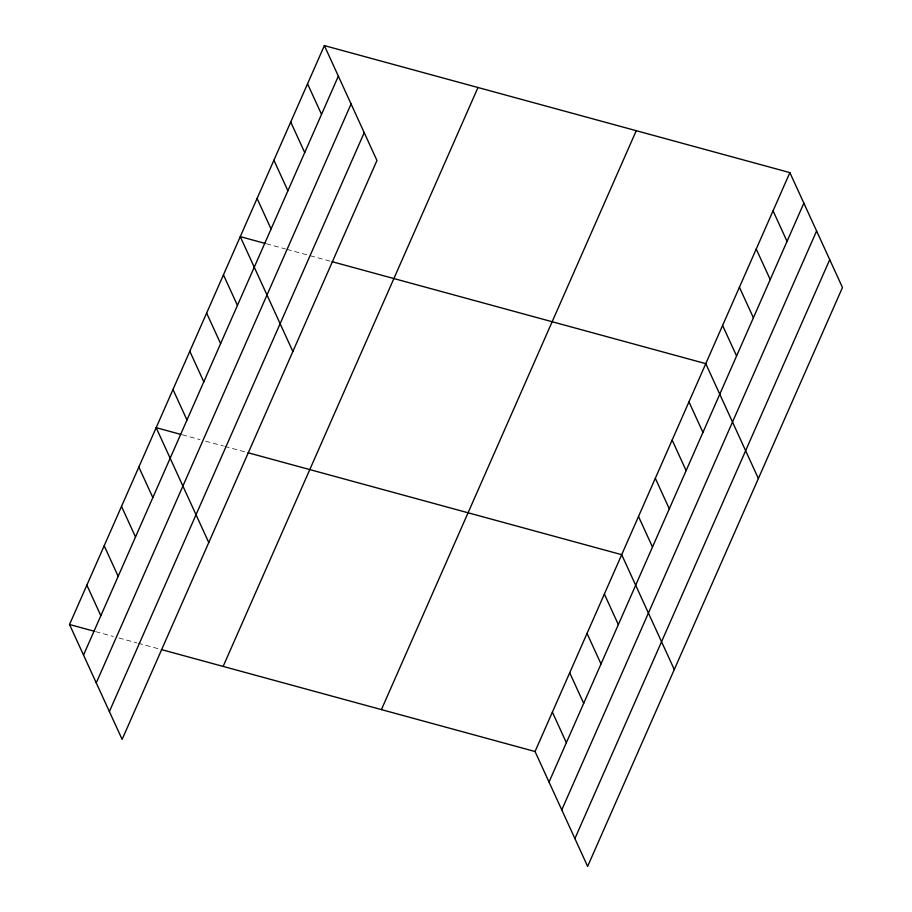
<?xml version="1.0" encoding="UTF-8"?>
<svg xmlns="http://www.w3.org/2000/svg" width="912" height="912" viewBox="0 0 912 912"><rect width="100%" height="100%" fill="white"/><g stroke="black" fill="none" stroke-linecap="round" stroke-linejoin="round"><path stroke-width="0.68" stroke-dasharray="4.56 3.42" d="M266.327 243.755L285.524 248.987M286.904 249.364L308.849 255.349M310.217 255.725L330.794 261.334M182.229 434.785L200.059 439.652M205.553 441.146L223.383 446.014M224.751 446.39L246.696 452.375M95.589 631.617L113.419 636.485M118.902 637.978L136.743 642.846M138.111 643.222L160.056 649.207"/><path stroke-width="1.37" d="M324.364 45.6L376.952 160.478L122.128 739.393L69.529 624.503L324.364 45.6L789.872 172.607L842.471 287.497L587.636 866.4L535.048 751.522L789.872 172.607M83.516 655.055L338.352 76.152M96.262 682.883L351.086 103.979M109.383 711.565L364.219 132.65M223.144 666.421L477.979 87.518M381.421 709.604L636.257 130.701M549.035 782.063L803.86 203.159M561.769 809.902L816.605 230.987M574.902 838.573L829.726 259.658M264.959 243.379L240.266 236.641L292.866 351.519M332.162 261.71L705.774 363.649L758.374 478.526M180.861 434.42L156.169 427.682L208.768 542.56M248.064 452.751L621.688 554.69L674.287 669.568M69.529 624.503L94.221 631.241M161.424 649.583L535.048 751.522M773.057 210.82L787.045 241.372M756.23 249.022L770.218 279.574M739.415 287.234L753.403 317.786M722.6 325.447L736.588 355.988M688.959 401.861L702.947 432.402M672.144 440.063L686.132 470.615M655.318 478.276L669.305 508.828M638.503 516.477L652.49 547.029M604.36 594.054L618.347 624.606M587.032 633.418L601.019 663.97M307.538 83.813L321.526 114.353M569.704 672.782L583.691 703.334M290.723 122.014L304.711 152.566M552.376 712.158L566.363 742.699M273.908 160.227L287.896 190.779M257.081 198.428L271.069 228.98M223.451 274.843L237.439 305.395M206.625 313.055L220.613 343.607M189.81 351.268L203.798 381.809M172.995 389.47L186.983 420.022M138.841 467.047L152.828 497.599M121.513 506.411L135.5 536.963M104.185 545.775L118.172 576.327M86.857 585.139L100.844 615.691"/></g></svg>
